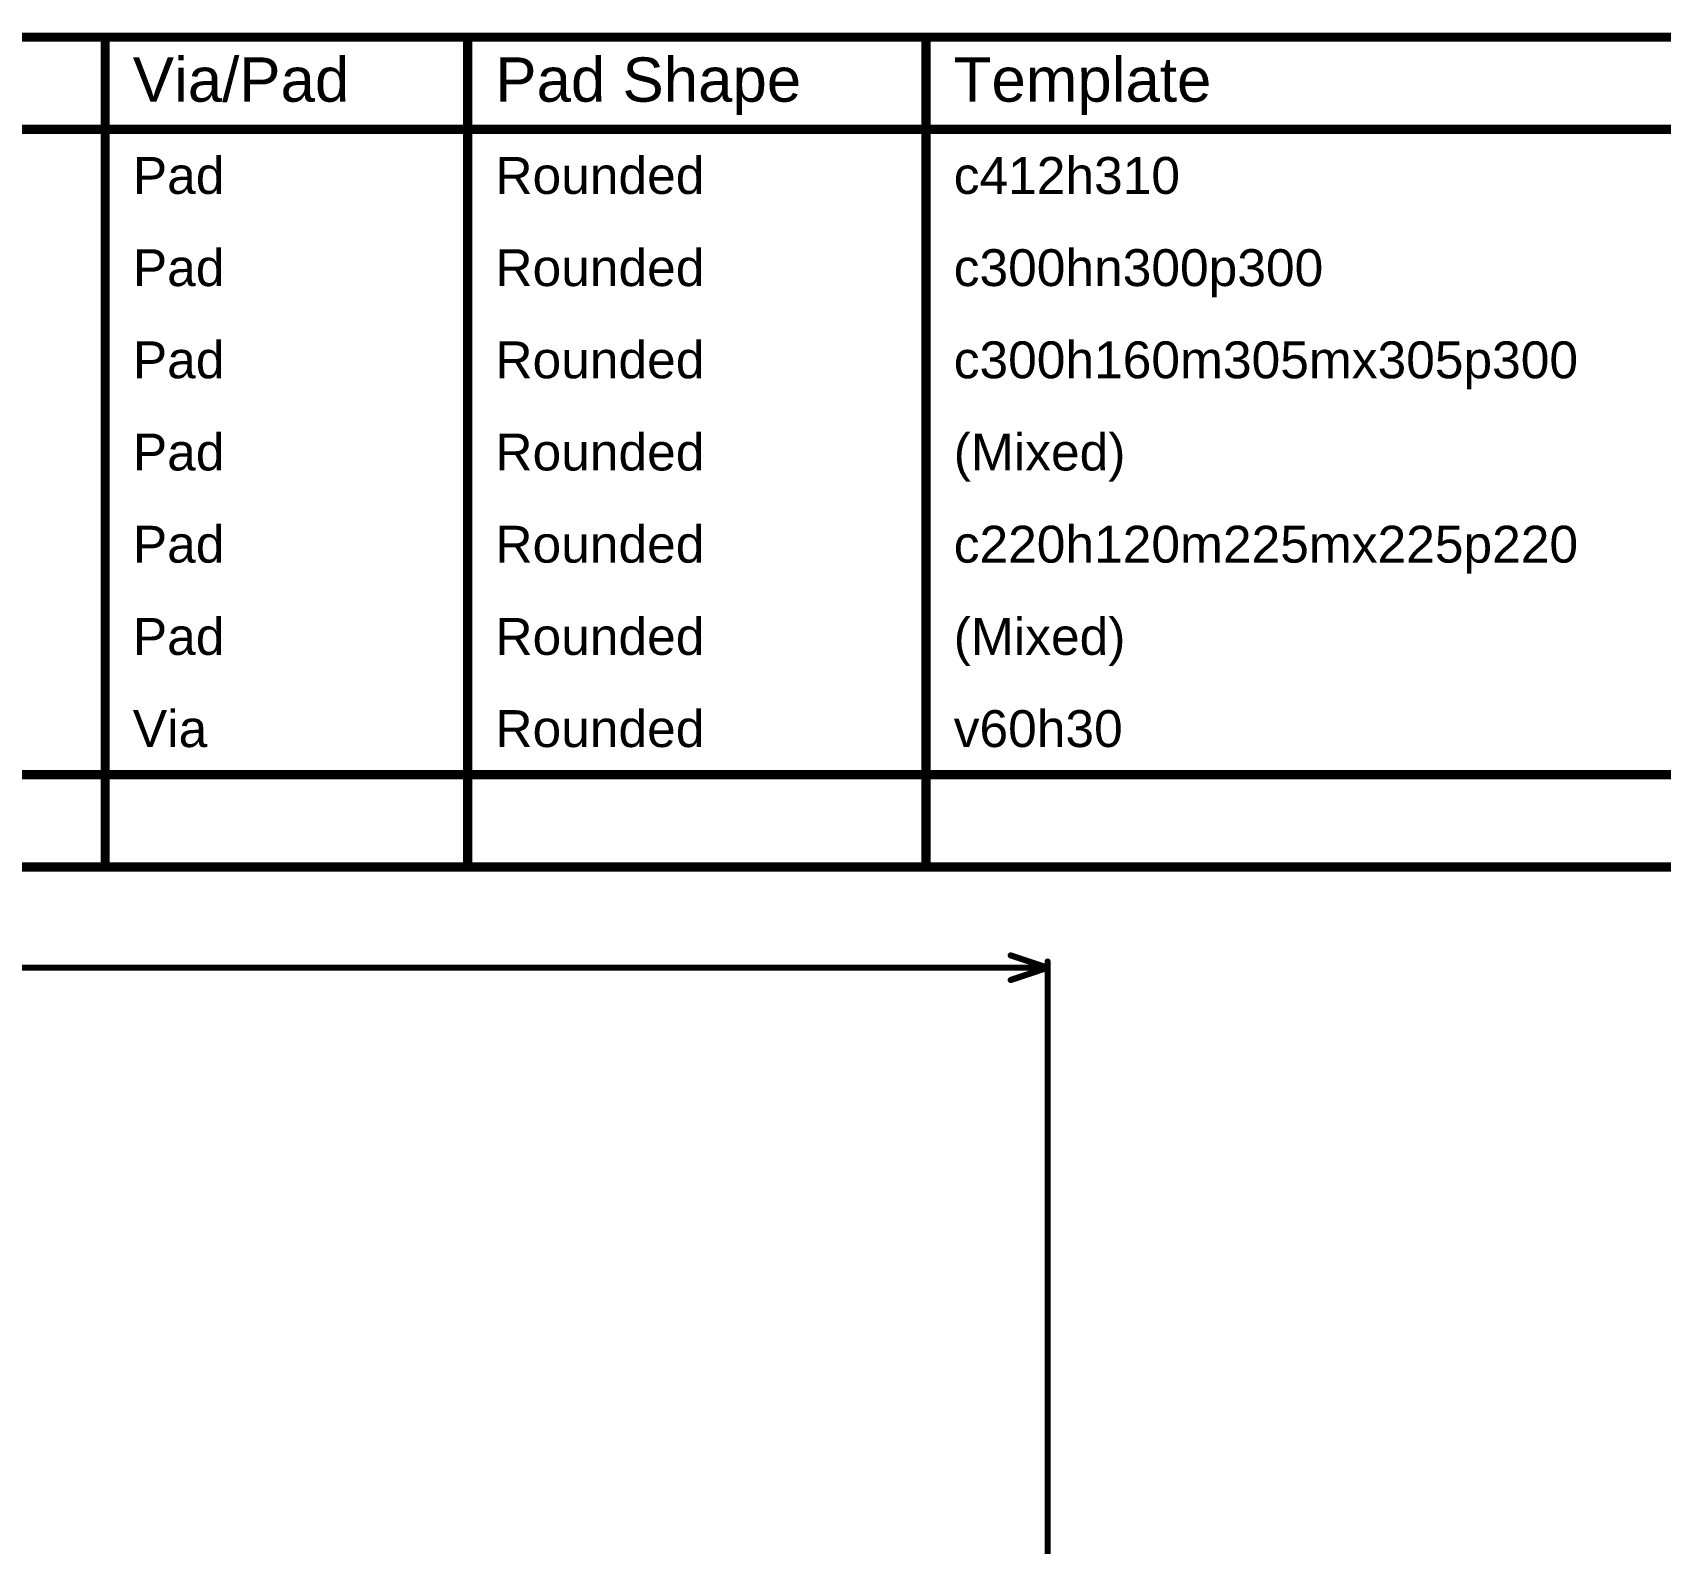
# Model space of a CAD drawing. Header units: inches. Extents: x -14 to 338, y 0 to 125.
# Drawn here: x 119.4 to 186.6, y 62.3 to 124.8 of the extents above; entities that cross this region are included whole.
import ezdxf

# ---------------------------------------------------------------- set-up
doc = ezdxf.new("R2010")
doc.units = ezdxf.units.IN
doc.layers.add('Dimensions', color=6, linetype='Continuous')
doc.layers.add('Drill Drawing', color=1, linetype='Continuous')
doc.styles.add('Arial', font='', dxfattribs={"height": 0.2})
doc.styles.get('Arial').set_extended_font_data('Arial')

msp = doc.modelspace()

# ---------------------------------------------------------------- linework, layer by layer
at = {"layer": 'Dimensions', "const_width": 0.254}
for points in [[(111.273, 86.106), (161.3, 86.106)], [(159.776, 86.614), (161.3, 86.106)], [(159.776, 85.598), (161.3, 86.106)], [(161.3, 42.891), (161.3, 86.36)]]:
    msp.add_lwpolyline(points, dxfattribs=at)
at = {"layer": 'Dimensions', "const_width": 0.127}
for points in [[(159.712, 86.614, 1), (159.839, 86.614, 1)], [(161.236, 86.36, 1), (161.363, 86.36, 1)], [(161.236, 86.106, 1), (161.363, 86.106, 1)], [(161.236, 86.106, 1), (161.363, 86.106, 1)], [(161.236, 86.106, 1), (161.363, 86.106, 1)], [(159.712, 85.598, 1), (159.839, 85.598, 1)]]:
    msp.add_lwpolyline(points, format="xyb", close=True, dxfattribs=at)
at = {"layer": 'Drill Drawing', "const_width": 0.381}
for points in [[(-3.877, 124.562), (337.352, 124.562)], [(122.352, 90.272), (122.352, 124.562)], [(137.334, 90.272), (137.334, 124.562)], [(156.277, 90.272), (156.277, 124.562)], [(-3.877, 120.752), (337.352, 120.752)], [(-3.877, 94.082), (337.352, 94.082)], [(-3.877, 90.272), (337.352, 90.272)]]:
    msp.add_lwpolyline(points, dxfattribs=at)
at = {"layer": 'Drill Drawing', "const_width": 0.191}
for points in [[(122.257, 124.562, 1), (122.447, 124.562, 1)], [(137.239, 124.562, 1), (137.429, 124.562, 1)], [(156.182, 124.562, 1), (156.372, 124.562, 1)], [(122.257, 90.272, 1), (122.447, 90.272, 1)], [(137.239, 90.272, 1), (137.429, 90.272, 1)], [(156.182, 90.272, 1), (156.372, 90.272, 1)]]:
    msp.add_lwpolyline(points, format="xyb", close=True, dxfattribs=at)

# ---------------------------------------------------------------- texts
at = {"layer": 'Drill Drawing', "style": 'Arial'}
for s, height, p in [('Via/Pad', 1.8288, (123.495, 121.895)), ('Pad Shape', 1.8288, (138.477, 121.895)), ('Template', 1.8288, (157.42, 121.895)), ('Pad', 1.524, (123.495, 118.085)), ('Rounded', 1.524, (138.477, 118.085)), ('c412h310', 1.524, (157.42, 118.085)), ('Pad', 1.524, (123.495, 114.275)), ('Rounded', 1.524, (138.477, 114.275)), ('c300hn300p300', 1.524, (157.42, 114.275)), ('Pad', 1.524, (123.495, 110.465)), ('Rounded', 1.524, (138.477, 110.465)), ('c300h160m305mx305p300', 1.524, (157.42, 110.465)), ('Pad', 1.524, (123.495, 106.655)), ('Rounded', 1.524, (138.477, 106.655)), ('(Mixed)', 1.524, (157.42, 106.655)), ('Pad', 1.524, (123.495, 102.845)), ('Rounded', 1.524, (138.477, 102.845)), ('c220h120m225mx225p220', 1.524, (157.42, 102.845)), ('Pad', 1.524, (123.495, 99.035)), ('Rounded', 1.524, (138.477, 99.035)), ('(Mixed)', 1.524, (157.42, 99.035)), ('Via', 1.524, (123.495, 95.225)), ('Rounded', 1.524, (138.477, 95.225)), ('v60h30', 1.524, (157.42, 95.225))]:
    msp.add_text(s, height=height, dxfattribs=at).set_placement(p)

doc.saveas('drawing.dxf')
